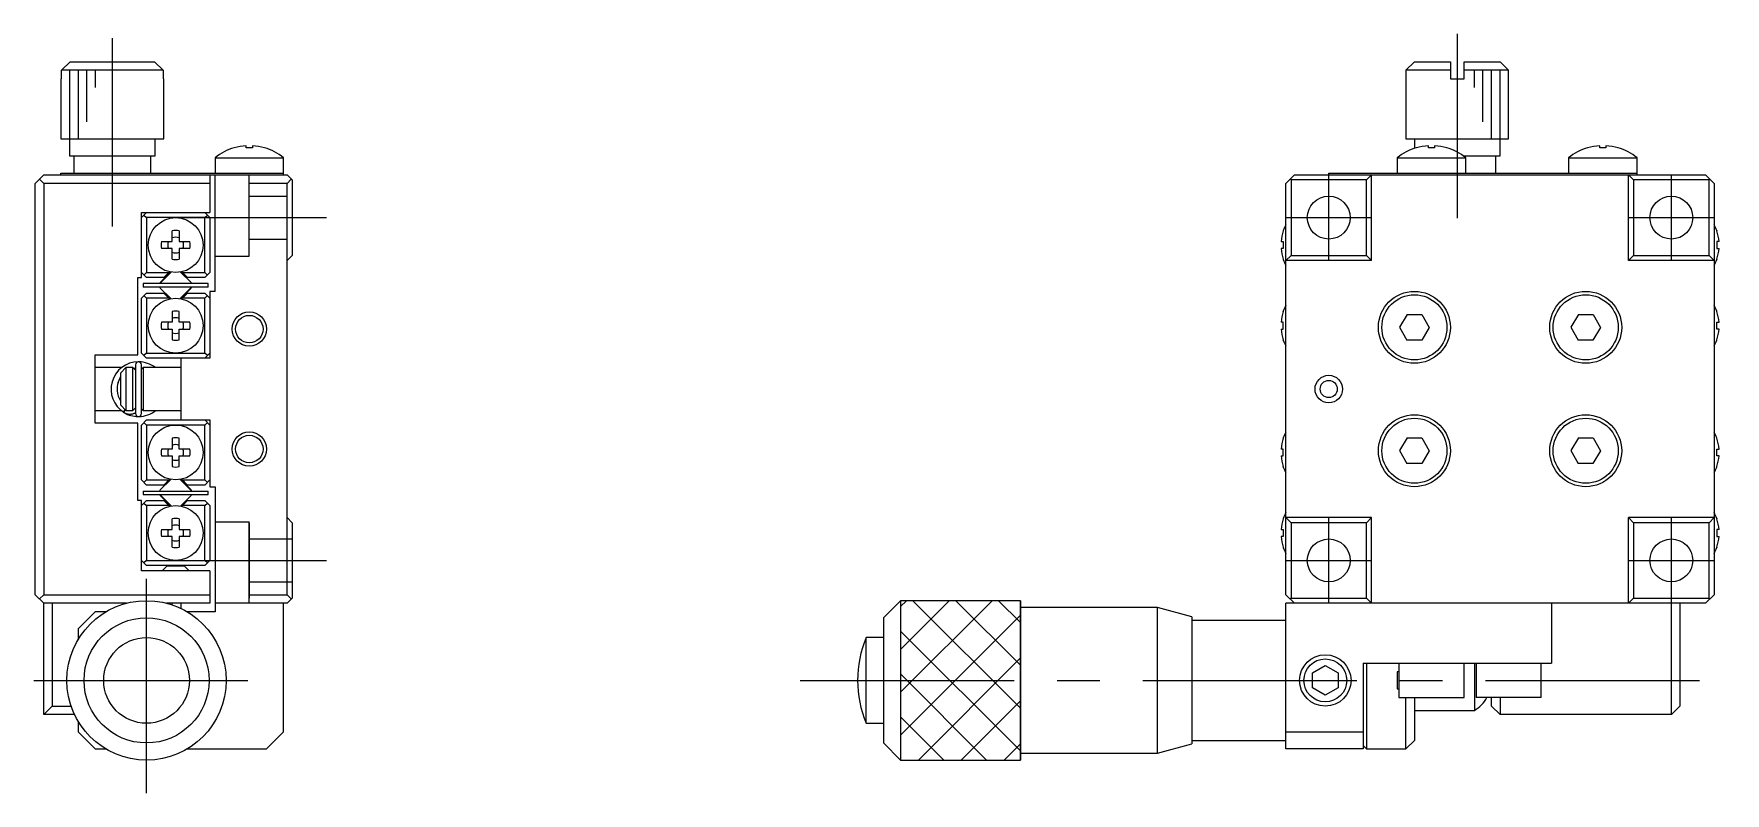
# Model space of a CAD drawing. Extents: x 115 to 377, y 16 to 159.
# Drawn here: x 278.4 to 377.2, y 80 to 124.3 of the extents above; entities that cross this region are included whole.
import ezdxf

# ---------------------------------------------------------------- set-up
doc = ezdxf.new("R2010")
doc.units = 0
doc.header["$LTSCALE"] = 10
doc.linetypes.add('CENTER', pattern=[2, 1.25, -0.25, 0.25, -0.25])
doc.linetypes.add('DASHED', pattern=[3.5, 2, -1.5])
doc.layers.get('0').update_dxf_attribs({"linetype": 'CONTINUOUS'})
doc.layers.add('CENTER', color=1, linetype='CENTER')

msp = doc.modelspace()

# ---------------------------------------------------------------- linework, layer by layer
at = {"color": 7, "linetype": 'CONTINUOUS'}
for p, q in [((280.051138, 122.190748), (280.556559, 122.690748)), ((280.556559, 122.690748), (285.492144, 122.690748)), ((285.492144, 122.690748), (285.997566, 122.190748)), ((359.035464, 122.690748), (358.535464, 122.190748)), ((359.035464, 122.690748), (361.135464, 122.690748)), ((361.135464, 122.690748), (361.135464, 121.690748)), ((361.935464, 122.690748), (364.035464, 122.690748)), ((361.935464, 121.690748), (361.935464, 122.690748)), ((364.535464, 122.190748), (364.035464, 122.690748)), ((280.024352, 121.690748), (280.051138, 121.690748)), ((280.024352, 121.690748), (280.024352, 118.190748)), ((280.051138, 121.690748), (280.051138, 122.190748)), ((285.997566, 122.190748), (280.051138, 122.190748)), ((285.997566, 122.190748), (285.997566, 121.690748)), ((285.997566, 121.690748), (286.024352, 121.690748)), ((286.024352, 118.190748), (286.024352, 121.690748)), ((361.135464, 122.190748), (358.535464, 122.190748)), ((358.535464, 122.190748), (358.535464, 118.190748)), ((361.135464, 121.690748), (361.935464, 121.690748)), ((364.535464, 122.190748), (361.935464, 122.190748)), ((364.535464, 118.190748), (364.535464, 122.190748)), ((280.024352, 118.190748), (286.024352, 118.190748)), ((280.524352, 118.190748), (280.524352, 117.190748)), ((285.524352, 117.190748), (285.524352, 118.190748)), ((290.13799, 117.660269), (290.135736, 117.664892)), ((290.844352, 117.660269), (290.844352, 117.780606)), ((291.204352, 117.660269), (290.844352, 117.660269)), ((291.204352, 117.780606), (291.204352, 117.660269)), ((291.912968, 117.664892), (291.910713, 117.660269)), ((358.535464, 118.190748), (364.535464, 118.190748)), ((359.035464, 118.190748), (359.035464, 117.630484)), ((359.149103, 117.660269), (359.146848, 117.664892)), ((359.855464, 117.660269), (359.855464, 117.780606)), ((360.215464, 117.660269), (359.855464, 117.660269)), ((360.215464, 117.780606), (360.215464, 117.660269)), ((360.92408, 117.664892), (360.921826, 117.660269)), ((364.035464, 117.190748), (364.035464, 118.190748)), ((369.149103, 117.660269), (369.146848, 117.664892)), ((369.855464, 117.660269), (369.855464, 117.780606)), ((370.215464, 117.660269), (369.855464, 117.660269)), ((370.215464, 117.780606), (370.215464, 117.660269)), ((370.92408, 117.664892), (370.921826, 117.660269)), ((280.524352, 117.190748), (285.524352, 117.190748)), ((280.774352, 117.190748), (280.774352, 116.190748)), ((285.274352, 116.190748), (285.274352, 117.190748)), ((289.024352, 117.088747), (293.024352, 117.088747)), ((289.024352, 117.088747), (289.024352, 116.190748)), ((293.024352, 116.090748), (293.024352, 117.088747)), ((358.035464, 117.088747), (358.035464, 116.190748)), ((358.035464, 117.088747), (362.035464, 117.088747)), ((361.90094, 117.190748), (364.035464, 117.190748)), ((362.035464, 116.190748), (362.035464, 117.088747)), ((363.785464, 116.190748), (363.785464, 117.190748)), ((368.035464, 117.088747), (368.035464, 116.190748)), ((368.035464, 117.088747), (372.035464, 117.088747)), ((372.035464, 116.090748), (372.035464, 117.088747)), ((279.024352, 116.090748), (278.524352, 115.590748)), ((278.524352, 91.590748), (278.524352, 115.590748)), ((278.774352, 115.840748), (279.024352, 115.590748)), ((279.024352, 116.090748), (293.224352, 116.090748)), ((279.024352, 115.590748), (279.024352, 91.590748)), ((288.724352, 115.590748), (279.024352, 115.590748)), ((280.024352, 116.090748), (280.024352, 116.190748)), ((280.024352, 116.190748), (293.024352, 116.190748)), ((288.724352, 116.090748), (288.724352, 113.890748)), ((289.024352, 109.290748), (289.024352, 116.090748)), ((291.024352, 111.340748), (291.024352, 116.090748)), ((293.224352, 115.590748), (291.024352, 115.590748)), ((293.224352, 116.090748), (293.524352, 115.790748)), ((293.474352, 115.840748), (293.224352, 115.590748)), ((293.224352, 91.590748), (293.224352, 115.590748)), ((293.524352, 115.790748), (293.524352, 111.390748)), ((352.035464, 116.090748), (351.535464, 115.590748)), ((351.535464, 91.590748), (351.535464, 115.590748)), ((351.835464, 115.790748), (351.785464, 115.840748)), ((351.835464, 115.790748), (351.835464, 111.390748)), ((356.235464, 115.790748), (351.835464, 115.790748)), ((352.035464, 116.090748), (376.035464, 116.090748)), ((354.035464, 116.090748), (354.035464, 116.190748)), ((354.035464, 116.190748), (372.035464, 116.190748)), ((356.235464, 115.790748), (356.535464, 116.090748)), ((356.235464, 111.390748), (356.235464, 115.790748)), ((356.535464, 111.090748), (356.535464, 116.090748)), ((371.535464, 111.090748), (371.535464, 116.090748)), ((371.535464, 116.090748), (371.835464, 115.790748)), ((371.835464, 115.790748), (371.835464, 111.390748)), ((376.235464, 115.790748), (371.835464, 115.790748)), ((376.535464, 115.590748), (376.035464, 116.090748)), ((376.285464, 115.840748), (376.235464, 115.790748)), ((376.235464, 111.390748), (376.235464, 115.790748)), ((376.535464, 115.590748), (376.535464, 91.590748)), ((284.724352, 113.890748), (288.724352, 113.890748)), ((284.724352, 110.090748), (284.724352, 113.890748)), ((284.724352, 113.590748), (285.024352, 113.890748)), ((284.874352, 113.740748), (285.024352, 113.590748)), ((285.024352, 113.590748), (285.024352, 110.390748)), ((288.424352, 113.590748), (285.024352, 113.590748)), ((288.724352, 113.590748), (288.424352, 113.890748)), ((288.424352, 113.590748), (288.574352, 113.740748)), ((288.424352, 110.390748), (288.424352, 113.590748)), ((288.724352, 113.590748), (288.724352, 110.390748)), ((286.524352, 112.190748), (286.524352, 112.816883)), ((286.924352, 112.816883), (286.924352, 112.190748)), ((351.384401, 112.840748), (351.384401, 112.816883)), ((376.686528, 112.840748), (376.686528, 112.816883)), ((285.898216, 112.190748), (286.524352, 112.190748)), ((286.524352, 111.790748), (285.898216, 111.790748)), ((286.524352, 111.164612), (286.524352, 111.790748)), ((286.924352, 112.190748), (287.550487, 112.190748)), ((287.550487, 111.790748), (286.924352, 111.790748)), ((286.924352, 111.790748), (286.924352, 111.164612)), ((351.251516, 112.190748), (351.384401, 112.190748)), ((351.384401, 111.790748), (351.251516, 111.790748)), ((351.384401, 112.190748), (351.384401, 111.790748)), ((376.819413, 112.190748), (376.686528, 112.190748)), ((376.686528, 112.190748), (376.686528, 111.790748)), ((376.686528, 111.790748), (376.819413, 111.790748)), ((289.024352, 111.340748), (291.024352, 111.340748)), ((293.224352, 111.090748), (293.524352, 111.390748)), ((351.384401, 111.164612), (351.384401, 111.140748)), ((351.535464, 111.090748), (351.835464, 111.390748)), ((356.535464, 111.090748), (351.535464, 111.090748)), ((351.835464, 111.390748), (356.235464, 111.390748)), ((356.535464, 111.090748), (356.235464, 111.390748)), ((371.835464, 111.390748), (371.535464, 111.090748)), ((376.535464, 111.090748), (371.535464, 111.090748)), ((371.835464, 111.390748), (376.235464, 111.390748)), ((376.235464, 111.390748), (376.535464, 111.090748)), ((376.686528, 111.164612), (376.686528, 111.140748)), ((284.524352, 110.090748), (284.724352, 110.090748)), ((284.524352, 105.590748), (284.524352, 110.090748)), ((284.724352, 110.390748), (285.024352, 110.090748)), ((284.824352, 109.740748), (284.824352, 109.540748)), ((288.624352, 109.740748), (284.824352, 109.740748)), ((285.024352, 110.390748), (284.874352, 110.240748)), ((285.024352, 110.390748), (286.325303, 110.390748)), ((286.025303, 110.090748), (285.024352, 110.090748)), ((286.43929, 110.416346), (285.822791, 109.799847)), ((285.822791, 109.764491), (286.469478, 110.411178)), ((286.025303, 110.090748), (286.365959, 110.431404)), ((287.625913, 109.799847), (287.009413, 110.416346)), ((287.082745, 110.431403), (287.4234, 110.090748)), ((287.1234, 110.390748), (288.424352, 110.390748)), ((288.424352, 110.090748), (287.4234, 110.090748)), ((288.574352, 110.240748), (288.424352, 110.390748)), ((288.424352, 110.090748), (288.724352, 110.390748)), ((288.624352, 109.540748), (288.624352, 109.740748)), ((284.724352, 108.890748), (285.024352, 109.190748)), ((284.724352, 105.690748), (284.724352, 108.890748)), ((288.624352, 109.540748), (284.824352, 109.540748)), ((284.874352, 109.040748), (285.024352, 108.890748)), ((285.024352, 109.190748), (286.025303, 109.190748)), ((285.024352, 108.890748), (285.024352, 105.690748)), ((286.325303, 108.890748), (285.024352, 108.890748)), ((285.822791, 109.481649), (286.43929, 108.865149)), ((286.365959, 108.850092), (286.025303, 109.190748)), ((287.625913, 109.517004), (286.979226, 108.870317)), ((287.009413, 108.865149), (287.625913, 109.481649)), ((287.4234, 109.190748), (287.082744, 108.850092)), ((288.424352, 108.890748), (287.1234, 108.890748)), ((287.4234, 109.190748), (288.424352, 109.190748)), ((288.724352, 108.890748), (288.424352, 109.190748)), ((288.424352, 108.890748), (288.574352, 109.040748)), ((288.424352, 105.690748), (288.424352, 108.890748)), ((288.724352, 109.290748), (288.724352, 105.390748)), ((289.024352, 109.290748), (288.724352, 109.290748)), ((286.524352, 108.116883), (286.524352, 107.490748)), ((286.924352, 107.490748), (286.924352, 108.116883)), ((351.384401, 108.116883), (351.384401, 108.140748)), ((358.609262, 107.944638), (358.169474, 107.198591)), ((358.609262, 107.944638), (359.475252, 107.936795)), ((359.475252, 107.936795), (359.901454, 107.182904)), ((368.609262, 107.944638), (368.169474, 107.198591)), ((368.609262, 107.944638), (369.475252, 107.936795)), ((369.475252, 107.936795), (369.901454, 107.182904)), ((376.686528, 108.116883), (376.686528, 108.140748)), ((286.524352, 107.490748), (285.898216, 107.490748)), ((285.898216, 107.090748), (286.524352, 107.090748)), ((286.524352, 107.090748), (286.524352, 106.464612)), ((287.550487, 107.490748), (286.924352, 107.490748)), ((286.924352, 107.090748), (287.550487, 107.090748)), ((286.924352, 106.464612), (286.924352, 107.090748)), ((351.384401, 107.490748), (351.251516, 107.490748)), ((351.251516, 107.090748), (351.384401, 107.090748)), ((351.384401, 107.090748), (351.384401, 107.490748)), ((358.169474, 107.198591), (358.595677, 106.4447)), ((359.901454, 107.182904), (359.461667, 106.436857)), ((368.169474, 107.198591), (368.595677, 106.4447)), ((369.901454, 107.182904), (369.461667, 106.436857)), ((376.686528, 107.490748), (376.819413, 107.490748)), ((376.686528, 107.090748), (376.686528, 107.490748)), ((376.819413, 107.090748), (376.686528, 107.090748)), ((285.024352, 105.390748), (284.724352, 105.690748)), ((285.024352, 105.690748), (284.874352, 105.540748)), ((285.024352, 105.690748), (288.424352, 105.690748)), ((288.574352, 105.540748), (288.424352, 105.690748)), ((288.424352, 105.390748), (288.724352, 105.690748)), ((351.384401, 106.440748), (351.384401, 106.464612)), ((359.461667, 106.436857), (358.595677, 106.4447)), ((369.461667, 106.436857), (368.595677, 106.4447)), ((376.686528, 106.440748), (376.686528, 106.464612)), ((282.024352, 105.590748), (284.524352, 105.590748)), ((282.024352, 101.590748), (282.024352, 105.590748)), ((283.566603, 104.840748), (282.024352, 104.840748)), ((283.824352, 104.840748), (283.524352, 104.540748)), ((283.730478, 104.953442), (283.694171, 104.931945)), ((283.694877, 104.932183), (283.694542, 104.932127)), ((283.824352, 104.840748), (283.824352, 102.340748)), ((284.224352, 104.840748), (283.824352, 104.840748)), ((284.224352, 102.340748), (284.224352, 104.840748)), ((284.377352, 104.687747), (284.224352, 104.840748)), ((284.266432, 104.798701), (284.377872, 104.819619)), ((284.377352, 105.006562), (284.377352, 102.156562)), ((284.727352, 102.156562), (284.727352, 105.006562)), ((284.824352, 104.840748), (284.727352, 104.743748)), ((284.727394, 104.819721), (284.792117, 104.808749)), ((284.824352, 104.840748), (284.824352, 102.340748)), ((287.024352, 104.840748), (284.824352, 104.840748)), ((288.724352, 105.390748), (285.024352, 105.390748)), ((287.024352, 105.390748), (287.024352, 101.790748)), ((283.366872, 103.978743), (283.419635, 104.111039)), ((283.419635, 104.111039), (283.467204, 104.202993)), ((283.467204, 104.202993), (283.524332, 104.293597)), ((283.524352, 102.640748), (283.524352, 104.540748)), ((282.024352, 102.340748), (283.543929, 102.340748)), ((283.524352, 102.640748), (283.824352, 102.340748)), ((283.686134, 102.236843), (283.728653, 102.210604)), ((283.686175, 102.236798), (283.769881, 102.395218)), ((283.693678, 102.234766), (283.693554, 102.232731)), ((283.693554, 102.232731), (283.693648, 102.232107)), ((283.693648, 102.232107), (283.694261, 102.231125)), ((283.694293, 102.23755), (283.693678, 102.234766)), ((283.694261, 102.231125), (283.721427, 102.214756)), ((283.695395, 102.241069), (283.694293, 102.23755)), ((283.69698, 102.245304), (283.695395, 102.241069)), ((283.699103, 102.250383), (283.69698, 102.245304)), ((283.701715, 102.256167), (283.699103, 102.250383)), ((283.704802, 102.262625), (283.701715, 102.256167)), ((283.708347, 102.269723), (283.704802, 102.262625)), ((283.71233, 102.27742), (283.708347, 102.269723)), ((283.716729, 102.285675), (283.71233, 102.27742)), ((283.721521, 102.294442), (283.716729, 102.285675)), ((283.721427, 102.214756), (283.750903, 102.198891)), ((283.726679, 102.303673), (283.721521, 102.294442)), ((283.732174, 102.313318), (283.726679, 102.303673)), ((283.737977, 102.323322), (283.732174, 102.313318)), ((283.744055, 102.333632), (283.737977, 102.323322)), ((283.750375, 102.34419), (283.744055, 102.333632)), ((283.756903, 102.354939), (283.750375, 102.34419)), ((283.750903, 102.198891), (283.781127, 102.184515)), ((283.763602, 102.365819), (283.756903, 102.354939)), ((283.770435, 102.376771), (283.763602, 102.365819)), ((283.777366, 102.387734), (283.770435, 102.376771)), ((283.781127, 102.184515), (283.812025, 102.171665)), ((283.812025, 102.171665), (283.84352, 102.160371)), ((283.824352, 102.340748), (284.224352, 102.340748)), ((283.84352, 102.160371), (283.875535, 102.150662)), ((283.875535, 102.150662), (283.907989, 102.142562)), ((283.907989, 102.142562), (283.940804, 102.136088)), ((283.940804, 102.136088), (283.973898, 102.131259)), ((283.973898, 102.131259), (284.00719, 102.128085)), ((284.00719, 102.128085), (284.040598, 102.126574)), ((284.040598, 102.126574), (284.07404, 102.126729)), ((284.07404, 102.126729), (284.107433, 102.128551)), ((284.107433, 102.128551), (284.140695, 102.132034)), ((284.140695, 102.132034), (284.173744, 102.137171)), ((284.173744, 102.137171), (284.206499, 102.143948)), ((284.206499, 102.143948), (284.23888, 102.152349)), ((284.224352, 102.340748), (284.377352, 102.493748)), ((284.23888, 102.152349), (284.270806, 102.162354)), ((284.270806, 102.162354), (284.302198, 102.173937)), ((284.302198, 102.173937), (284.33298, 102.187072)), ((284.33298, 102.187072), (284.363075, 102.201725)), ((284.363075, 102.201725), (284.377452, 102.209395)), ((285.024352, 101.790748), (284.724352, 101.490748)), ((284.727352, 102.437747), (284.824352, 102.340748)), ((284.807319, 102.357563), (284.727379, 102.343601)), ((284.824352, 102.340748), (287.024352, 102.340748)), ((285.024352, 101.790748), (288.724352, 101.790748)), ((288.724352, 101.490748), (288.424352, 101.790748)), ((288.724352, 101.790748), (288.724352, 97.890748)), ((284.524352, 101.590748), (282.024352, 101.590748)), ((284.524352, 97.090748), (284.524352, 101.590748)), ((284.724352, 98.290748), (284.724352, 101.490748)), ((284.874352, 101.640748), (285.024352, 101.490748)), ((285.024352, 101.490748), (285.024352, 98.290748)), ((288.424352, 101.490748), (285.024352, 101.490748)), ((286.524352, 100.716883), (286.524352, 100.090748)), ((286.924352, 100.090748), (286.924352, 100.716883)), ((288.424352, 101.490748), (288.574352, 101.640748)), ((288.424352, 98.290748), (288.424352, 101.490748)), ((351.384401, 100.716883), (351.384401, 100.740748)), ((358.609262, 100.744638), (358.169474, 99.998591)), ((358.609262, 100.744638), (359.475252, 100.736795)), ((359.475252, 100.736795), (359.901454, 99.982904)), ((368.609262, 100.744638), (368.169474, 99.998591)), ((368.609262, 100.744638), (369.475252, 100.736795)), ((369.475252, 100.736795), (369.901454, 99.982904)), ((376.686528, 100.716883), (376.686528, 100.740748)), ((286.524352, 100.090748), (285.898216, 100.090748)), ((287.550487, 100.090748), (286.924352, 100.090748)), ((351.384401, 100.090748), (351.251516, 100.090748)), ((351.384401, 99.690748), (351.384401, 100.090748)), ((358.169474, 99.998591), (358.595677, 99.2447)), ((359.901454, 99.982904), (359.461667, 99.236857)), ((368.169474, 99.998591), (368.595677, 99.2447)), ((369.901454, 99.982904), (369.461667, 99.236857)), ((376.686528, 100.090748), (376.819413, 100.090748)), ((376.686528, 99.690748), (376.686528, 100.090748)), ((285.898216, 99.690748), (286.524352, 99.690748)), ((286.524352, 99.690748), (286.524352, 99.064612)), ((286.924352, 99.064612), (286.924352, 99.690748)), ((286.924352, 99.690748), (287.550487, 99.690748)), ((351.251516, 99.690748), (351.384401, 99.690748)), ((351.384401, 99.040748), (351.384401, 99.064612)), ((359.461667, 99.236857), (358.595677, 99.2447)), ((369.461667, 99.236857), (368.595677, 99.2447)), ((376.819413, 99.690748), (376.686528, 99.690748)), ((376.686528, 99.040748), (376.686528, 99.064612)), ((284.724352, 98.290748), (285.024352, 97.990748)), ((285.024352, 98.290748), (284.874352, 98.140748)), ((285.024352, 98.290748), (286.325303, 98.290748)), ((286.025303, 97.990748), (285.024352, 97.990748)), ((286.43929, 98.316346), (285.822791, 97.699847)), ((286.025303, 97.990748), (286.365959, 98.331403)), ((286.979226, 98.311178), (287.625913, 97.664491)), ((287.625913, 97.699847), (287.009413, 98.316346)), ((287.082745, 98.331403), (287.4234, 97.990748)), ((287.1234, 98.290748), (288.424352, 98.290748)), ((288.424352, 97.990748), (287.4234, 97.990748)), ((288.574352, 98.140748), (288.424352, 98.290748)), ((288.724352, 98.290748), (288.424352, 97.990748)), ((288.724352, 97.890748), (289.024352, 97.890748)), ((289.024352, 97.890748), (289.024352, 90.590748)), ((284.724352, 97.090748), (284.524352, 97.090748)), ((284.724352, 92.990748), (284.724352, 97.090748)), ((284.724352, 96.790748), (285.024352, 97.090748)), ((284.824352, 97.640748), (288.624352, 97.640748)), ((284.824352, 97.640748), (284.824352, 97.440748)), ((284.824352, 97.440748), (288.624352, 97.440748)), ((284.874352, 96.940748), (285.024352, 96.790748)), ((285.024352, 97.090748), (286.025303, 97.090748)), ((285.024352, 96.790748), (285.024352, 93.590748)), ((286.325303, 96.790748), (285.024352, 96.790748)), ((286.469478, 96.770317), (285.822791, 97.417004)), ((285.822791, 97.381649), (286.43929, 96.765149)), ((286.365959, 96.750092), (286.025303, 97.090748)), ((287.009413, 96.765149), (287.625913, 97.381649)), ((287.4234, 97.090748), (287.082744, 96.750092)), ((288.424352, 96.790748), (287.1234, 96.790748)), ((287.4234, 97.090748), (288.424352, 97.090748)), ((288.424352, 97.090748), (288.724352, 96.790748)), ((288.424352, 96.790748), (288.574352, 96.940748)), ((288.424352, 93.590748), (288.424352, 96.790748)), ((288.624352, 97.440748), (288.624352, 97.640748)), ((288.724352, 96.790748), (288.724352, 93.590748)), ((286.524352, 95.390748), (286.524352, 96.016883)), ((286.924352, 96.016883), (286.924352, 95.390748)), ((289.024352, 95.840748), (291.024352, 95.840748)), ((291.024352, 91.090748), (291.024352, 95.840748)), ((293.524352, 95.790748), (293.224352, 96.090748)), ((293.524352, 95.790748), (293.524352, 91.390748)), ((351.384401, 96.040748), (351.384401, 96.016883)), ((351.835464, 95.790748), (351.535464, 96.090748)), ((356.535464, 96.090748), (351.535464, 96.090748)), ((351.835464, 95.790748), (351.835464, 91.390748)), ((356.235464, 95.790748), (351.835464, 95.790748)), ((356.235464, 95.790748), (356.535464, 96.090748)), ((356.235464, 91.390748), (356.235464, 95.790748)), ((356.535464, 91.090748), (356.535464, 96.090748)), ((371.535464, 91.090748), (371.535464, 96.090748)), ((371.535464, 96.090748), (371.835464, 95.790748)), ((376.535464, 96.090748), (371.535464, 96.090748)), ((371.835464, 95.790748), (371.835464, 91.390748)), ((376.235464, 95.790748), (371.835464, 95.790748)), ((376.535464, 96.090748), (376.235464, 95.790748)), ((376.235464, 91.390748), (376.235464, 95.790748)), ((376.686528, 96.040748), (376.686528, 96.016883)), ((285.898216, 95.390748), (286.524352, 95.390748)), ((286.524352, 94.990748), (285.898216, 94.990748)), ((286.524352, 94.364612), (286.524352, 94.990748)), ((286.924352, 95.390748), (287.550487, 95.390748)), ((286.924352, 94.990748), (286.924352, 94.364612)), ((287.550487, 94.990748), (286.924352, 94.990748)), ((351.251516, 95.390748), (351.384401, 95.390748)), ((351.384401, 94.990748), (351.251516, 94.990748)), ((351.384401, 95.390748), (351.384401, 94.990748)), ((376.819413, 95.390748), (376.686528, 95.390748)), ((376.686528, 95.390748), (376.686528, 94.990748)), ((376.686528, 94.990748), (376.819413, 94.990748)), ((351.384401, 94.364612), (351.384401, 94.340748)), ((376.686528, 94.364612), (376.686528, 94.340748)), ((284.724352, 93.590748), (285.024352, 93.290748)), ((288.724352, 92.990748), (284.724352, 92.990748)), ((285.024352, 93.590748), (284.874352, 93.440748)), ((285.024352, 93.590748), (288.424352, 93.590748)), ((288.424352, 93.290748), (285.024352, 93.290748)), ((286.224352, 93.275448), (285.939651, 92.990748)), ((286.224352, 93.275448), (287.224352, 93.275448)), ((287.509053, 92.990748), (287.224352, 93.275448)), ((288.574352, 93.440748), (288.424352, 93.590748)), ((288.424352, 93.290748), (288.724352, 93.590748)), ((288.724352, 92.990748), (288.724352, 91.090748)), ((278.524352, 91.590748), (279.024352, 91.090748)), ((279.024352, 91.590748), (278.774352, 91.340748)), ((279.024352, 91.590748), (288.724352, 91.590748)), ((279.024352, 84.590748), (279.024352, 91.090748)), ((283.852814, 91.090748), (279.024352, 91.090748)), ((279.524352, 91.090748), (279.524352, 85.090748)), ((288.724352, 91.090748), (286.195889, 91.090748)), ((286.524352, 90.992168), (286.524352, 91.090748)), ((287.024352, 91.090748), (287.024352, 90.788664)), ((293.224352, 91.090748), (289.024352, 91.090748)), ((291.024352, 91.590748), (293.224352, 91.590748)), ((293.024352, 83.590748), (293.024352, 91.090748)), ((293.224352, 91.590748), (293.474352, 91.340748)), ((293.524352, 91.390748), (293.224352, 91.090748)), ((329.035464, 91.240748), (328.035464, 90.240748)), ((329.035464, 91.240748), (329.035464, 81.940748)), ((336.035464, 91.240748), (329.035464, 91.240748)), ((336.035464, 91.240748), (336.035464, 81.940748)), ((344.035464, 90.840748), (336.035464, 90.840748)), ((344.035464, 82.340748), (344.035464, 90.840748)), ((346.035464, 90.290748), (344.035464, 90.840748)), ((351.535464, 91.590748), (352.035464, 91.090748)), ((376.035464, 91.090748), (351.535464, 91.090748)), ((351.535464, 82.590748), (351.535464, 91.090748)), ((351.835464, 91.390748), (351.785464, 91.340748)), ((351.835464, 91.390748), (356.235464, 91.390748)), ((356.535464, 91.090748), (356.235464, 91.390748)), ((367.035464, 91.090748), (367.035464, 87.590748)), ((371.835464, 91.390748), (371.535464, 91.090748)), ((371.835464, 91.390748), (376.235464, 91.390748)), ((374.035464, 84.590748), (374.035464, 91.090748)), ((374.535464, 91.090748), (374.535464, 85.090748)), ((376.035464, 91.090748), (376.535464, 91.590748)), ((376.285464, 91.340748), (376.235464, 91.390748)), ((282.024352, 90.590748), (281.024352, 89.590748)), ((282.653171, 90.590748), (282.024352, 90.590748)), ((289.024352, 90.590748), (287.395533, 90.590748)), ((328.035464, 90.240748), (328.035464, 82.940748)), ((346.035464, 90.290748), (346.035464, 82.890748)), ((351.535464, 90.090748), (346.035464, 90.090748)), ((281.024352, 89.590748), (281.024352, 88.961929)), ((327.035464, 84.090748), (327.035464, 89.090748)), ((328.035464, 89.090748), (327.035464, 89.090748)), ((353.085464, 87.02376), (353.835464, 87.456773)), ((353.085464, 86.157735), (353.085464, 87.02376)), ((353.835464, 87.456773), (354.585464, 87.02376)), ((354.585464, 87.02376), (354.585464, 86.157735)), ((356.035464, 87.590748), (367.035464, 87.590748)), ((356.035464, 87.590748), (356.035464, 82.590748)), ((356.235464, 87.590748), (356.235464, 82.590748)), ((358.035464, 87.090748), (358.035464, 86.090748)), ((358.135464, 87.090748), (358.035464, 87.090748)), ((358.135464, 87.590748), (358.135464, 85.590748)), ((361.935464, 85.590748), (361.935464, 87.590748)), ((362.535464, 87.590748), (362.535464, 84.840748)), ((362.635464, 87.590748), (362.635464, 85.590748)), ((366.435464, 85.590748), (366.435464, 87.590748)), ((353.835464, 85.724722), (353.085464, 86.157735)), ((354.585464, 86.157735), (353.835464, 85.724722)), ((358.035464, 86.090748), (358.135464, 86.090748)), ((279.024352, 84.590748), (279.524352, 85.090748)), ((279.524352, 85.090748), (280.622932, 85.090748)), ((358.135464, 85.590748), (361.935464, 85.590748)), ((358.535464, 82.590748), (358.535464, 85.590503)), ((359.035464, 85.590534), (359.035464, 83.090748)), ((366.435464, 85.590748), (362.635464, 85.590748)), ((363.535464, 85.090748), (363.535464, 85.590748)), ((363.535464, 85.090748), (364.035464, 84.590748)), ((364.035464, 85.590748), (364.035464, 84.590748)), ((374.035464, 84.590748), (374.535464, 85.090748)), ((280.826436, 84.590748), (279.024352, 84.590748)), ((281.024352, 84.219566), (281.024352, 83.590748)), ((327.035464, 84.090748), (328.035464, 84.090748)), ((359.035464, 84.840748), (362.535464, 84.840748)), ((374.035464, 84.590748), (364.035464, 84.590748)), ((281.024352, 83.590748), (282.024352, 82.590748)), ((292.024352, 82.590748), (293.024352, 83.590748)), ((328.035464, 82.940748), (329.035464, 81.940748)), ((346.035464, 83.090748), (351.535464, 83.090748)), ((351.535464, 83.590748), (356.035464, 83.590748)), ((358.535464, 82.590748), (359.035464, 83.090748)), ((282.024352, 82.590748), (282.653171, 82.590748)), ((287.395533, 82.590748), (292.024352, 82.590748)), ((336.035464, 82.340748), (344.035464, 82.340748)), ((344.035464, 82.340748), (346.035464, 82.890748)), ((356.035464, 82.590748), (351.535464, 82.590748)), ((356.035464, 82.790748), (356.235464, 82.590748)), ((356.235464, 82.590748), (358.535464, 82.590748)), ((329.035464, 81.940748), (336.035464, 81.940748))]:
    msp.add_line(p, q, dxfattribs=at)
at = {"color": 3, "linetype": 'CONTINUOUS'}
for p, q in [((280.524352, 122.190748), (280.524352, 118.190748)), ((281.024352, 122.190748), (281.024352, 118.190748)), ((281.524352, 122.190748), (281.524352, 119.190748)), ((282.024352, 122.190748), (282.024352, 121.190748)), ((362.535464, 121.190748), (362.535464, 122.190748)), ((363.035464, 119.190748), (363.035464, 122.190748)), ((363.535464, 118.190748), (363.535464, 122.190748)), ((364.035464, 118.190748), (364.035464, 122.190748)), ((329.035464, 90.897155), (329.379057, 91.240748)), ((329.035464, 88.397155), (331.879057, 91.240748)), ((329.035464, 85.897155), (334.379057, 91.240748)), ((329.766066, 91.240748), (336.035464, 84.971349)), ((332.266066, 91.240748), (336.035464, 87.471349)), ((334.766066, 91.240748), (336.035464, 89.971349)), ((329.035464, 83.397155), (336.035464, 90.397155)), ((329.035464, 89.471349), (336.035464, 82.471349)), ((330.079057, 81.940748), (336.035464, 87.897155)), ((329.035464, 86.971349), (334.066066, 81.940748)), ((332.579057, 81.940748), (336.035464, 85.397155)), ((329.035464, 84.471349), (331.566066, 81.940748)), ((329.035464, 81.971349), (329.066066, 81.940748)), ((335.079057, 81.940748), (336.035464, 82.897155))]:
    msp.add_line(p, q, dxfattribs=at)
at = {"color": 3, "linetype": 'DASHED'}
for p, q in [((291.024352, 114.840748), (293.224352, 114.840748)), ((291.024352, 112.340748), (293.224352, 112.340748)), ((291.024352, 95.790748), (291.024352, 91.390748)), ((291.024352, 94.840748), (293.524352, 94.840748)), ((291.024352, 92.340748), (293.524352, 92.340748)), ((336.035464, 91.240748), (329.035464, 91.240748)), ((329.035464, 91.240748), (329.035464, 81.940748)), ((336.035464, 81.940748), (336.035464, 91.240748)), ((329.035464, 81.940748), (336.035464, 81.940748))]:
    msp.add_line(p, q, dxfattribs=at)
at = {"color": 7, "linetype": 'CONTINUOUS'}
for centre, radius in [((354.035464, 113.590748), 1.25), ((374.035464, 113.590748), 1.25), ((286.724352, 111.990748), 1.6), ((286.724352, 107.290748), 1.6), ((359.035464, 107.190748), 2.1), ((359.035464, 107.190748), 1.9), ((369.035464, 107.190748), 2.1), ((369.035464, 107.190748), 1.9), ((291.024352, 107.090748), 0.8), ((354.035464, 103.590748), 0.8), ((354.035464, 103.590748), 0.5), ((359.035464, 99.990748), 2.1), ((359.035464, 99.990748), 1.9), ((369.035464, 99.990748), 2.1), ((369.035464, 99.990748), 1.9), ((286.724352, 99.890748), 1.6), ((291.024352, 100.090748), 0.8), ((286.724352, 95.190748), 1.6), ((354.035464, 93.590748), 1.25), ((374.035464, 93.590748), 1.25), ((285.024352, 86.590748), 4.65), ((285.024352, 86.590748), 3.65), ((285.024352, 86.590748), 2.5), ((353.835464, 86.590748), 1.25)]:
    msp.add_circle(centre, radius, dxfattribs=at)
at = {"color": 3, "linetype": 'CONTINUOUS'}
for centre, radius in [((291.024352, 107.090748), 1), ((291.024352, 100.090748), 1), ((353.835464, 86.590748), 1.5)]:
    msp.add_circle(centre, radius, dxfattribs=at)
at = {"color": 7, "linetype": 'CONTINUOUS'}
for centre, radius, start, end in [((291.024352, 114.590748), 3.2, 106.122533, 128.682187), ((291.024352, 114.590748), 3.194933, 93.229709, 106.106712), ((291.024352, 114.590748), 3.194933, 73.893288, 86.770291), ((291.024352, 114.590748), 3.2, 51.317813, 73.877467), ((360.035464, 114.590748), 3.2, 106.122533, 128.682187), ((360.035464, 114.590748), 3.194933, 93.229709, 106.106712), ((360.035464, 114.590748), 3.194933, 73.893288, 86.770291), ((360.035464, 114.590748), 3.2, 51.317813, 73.877467), ((370.035464, 114.590748), 3.2, 106.122533, 128.682187), ((370.035464, 114.590748), 3.194933, 93.229709, 106.106712), ((370.035464, 114.590748), 3.194933, 73.893288, 86.770291), ((370.035464, 114.590748), 3.2, 51.317813, 73.877467), ((286.724352, 111.990748), 0.85, 76.391039, 103.608961), ((353.735464, 111.990748), 2.491987, 160.639136, 175.396648), ((353.735464, 111.990748), 2.5, 151.642363, 160.123126), ((374.335464, 111.990748), 2.5, 19.876874, 28.357637), ((374.335464, 111.990748), 2.491987, 4.603352, 19.360864), ((286.724352, 111.990748), 0.85, 166.391039, 193.608961), ((286.724352, 111.990748), 0.459295, 154.186081, 205.813919), ((286.724352, 111.990748), 0.459295, 64.186081, 115.813919), ((286.724352, 111.990748), 0.459295, 244.186081, 295.813919), ((286.724352, 111.990748), 0.459295, 334.186081, 25.813919), ((286.724352, 111.990748), 0.85, 346.391039, 13.608961), ((353.735464, 111.990748), 2.491987, 184.603352, 199.360864), ((374.335464, 111.990748), 2.491987, 340.639136, 355.396648), ((286.724352, 111.990748), 0.85, 256.391039, 283.608961), ((353.735464, 111.990748), 2.5, 199.876874, 208.357637), ((374.335464, 111.990748), 2.5, 331.642363, 340.123126), ((285.964212, 109.658425), 0.2, 135, 155.693883), ((285.964212, 109.62307), 0.2, 135, 143.957276), ((287.484492, 109.658425), 0.2, 24.306117, 45), ((285.964212, 109.62307), 0.2, 204.306117, 225), ((287.484492, 109.62307), 0.2, 315, 335.693883), ((287.484492, 109.658425), 0.2, 315, 323.957276), ((286.724352, 107.290748), 0.85, 76.391039, 103.608961), ((286.724352, 107.290748), 0.459295, 64.186081, 115.813919), ((353.735464, 107.290748), 2.491987, 160.639136, 175.396648), ((353.735464, 107.290748), 2.5, 151.642363, 160.123126), ((374.335464, 107.290748), 2.5, 19.876874, 28.357637), ((374.335464, 107.290748), 2.491987, 4.603352, 19.360864), ((286.724352, 107.290748), 0.85, 166.391039, 193.608961), ((286.724352, 107.290748), 0.459295, 154.186081, 205.813919), ((286.724352, 107.290748), 0.459295, 244.186081, 295.813919), ((286.724352, 107.290748), 0.459295, 334.186081, 25.813919), ((286.724352, 107.290748), 0.85, 346.391039, 13.608961), ((353.735464, 107.290748), 2.491987, 184.603352, 199.360864), ((374.335464, 107.290748), 2.491987, 340.639136, 355.396648), ((286.724352, 107.290748), 0.85, 256.391039, 283.608961), ((353.735464, 107.290748), 2.5, 199.876874, 208.357637), ((374.335464, 107.290748), 2.5, 331.642363, 340.123126), ((284.552714, 103.581407), 1.599541, 90.673794, 237.556406), ((284.552352, 105.006562), 0.175, 0, 180), ((284.550513, 103.57648), 1.604524, 52.005858, 89.271239), ((284.547726, 103.58166), 1.245829, 161.41387545, 183.38956694), ((284.552519, 103.581853), 1.250625, 183.38540952, 214.67764765), ((284.553805, 103.586696), 1.604526, 239.051662, 269.270999), ((284.552352, 102.156562), 0.175, 180, 0), ((284.552961, 103.578954), 1.596713, 270.674653, 309.136273), ((286.724352, 99.890748), 0.85, 76.391039, 103.608961), ((353.735464, 99.890748), 2.491987, 160.639136, 175.396648), ((353.735464, 99.890748), 2.5, 151.642363, 160.123126), ((374.335464, 99.890748), 2.5, 19.876874, 28.357637), ((374.335464, 99.890748), 2.491987, 4.603352, 19.360864), ((286.724352, 99.890748), 0.85, 166.391039, 193.608961), ((286.724352, 99.890748), 0.459295, 154.186081, 205.813919), ((286.724352, 99.890748), 0.459295, 64.186081, 115.813919), ((286.724352, 99.890748), 0.459295, 334.186081, 25.813919), ((286.724352, 99.890748), 0.85, 346.391039, 13.608961), ((286.724352, 99.890748), 0.459295, 244.186081, 295.813919), ((286.724352, 99.890748), 0.85, 256.391039, 283.608961), ((353.735464, 99.890748), 2.491987, 184.603352, 199.360864), ((353.735464, 99.890748), 2.5, 199.876874, 208.357637), ((374.335464, 99.890748), 2.5, 331.642363, 340.123126), ((374.335464, 99.890748), 2.491987, 340.639136, 355.396648), ((285.964212, 97.558425), 0.2, 135, 155.693883), ((285.964212, 97.52307), 0.2, 204.306117, 225), ((285.964212, 97.558425), 0.2, 216.042724, 225), ((287.484492, 97.558425), 0.2, 24.306117, 45), ((287.484492, 97.52307), 0.2, 36.042724, 45), ((287.484492, 97.52307), 0.2, 315, 335.693883), ((286.724352, 95.190748), 0.85, 76.391039, 103.608961), ((353.735464, 95.190748), 2.491987, 160.639136, 175.396648), ((353.735464, 95.190748), 2.5, 151.642363, 160.123126), ((374.335464, 95.190748), 2.5, 19.876874, 28.357637), ((374.335464, 95.190748), 2.491987, 4.603352, 19.360864), ((286.724352, 95.190748), 0.85, 166.391039, 193.608961), ((286.724352, 95.190748), 0.459295, 154.186081, 205.813919), ((286.724352, 95.190748), 0.459295, 64.186081, 115.813919), ((286.724352, 95.190748), 0.459295, 334.186081, 25.813919), ((286.724352, 95.190748), 0.85, 346.391039, 13.608961), ((353.735464, 95.190748), 2.491987, 184.603352, 199.360864), ((374.335464, 95.190748), 2.491987, 340.639136, 355.396648), ((286.724352, 95.190748), 0.459295, 244.186081, 295.813919), ((286.724352, 95.190748), 0.85, 256.391039, 283.608961), ((353.735464, 95.190748), 2.5, 199.876874, 208.357637), ((374.335464, 95.190748), 2.5, 331.642363, 340.123126), ((333.035464, 86.590748), 6.5, 157.380135, 202.619865), ((361.504214, 86.590748), 2.03125, 300.510237, 330.507611)]:
    msp.add_arc(centre, radius, start, end, dxfattribs=at)
at = {"layer": 'CENTER', "color": 1, "linetype": 'CENTER'}
for p, q in [((283.024352, 124.065748), (283.024352, 113.065748)), ((361.535464, 124.315748), (361.535464, 113.565748)), ((354.035464, 111.090748), (354.035464, 116.090748)), ((374.035464, 111.090748), (374.035464, 116.090748)), ((287.024352, 113.590748), (295.524352, 113.590748)), ((351.535464, 113.590748), (356.535464, 113.590748)), ((371.535464, 113.590748), (376.535464, 113.590748)), ((354.035464, 91.090748), (354.035464, 96.090748)), ((374.035464, 91.090748), (374.035464, 96.090748)), ((285.024352, 80.010748), (285.024352, 93.170748)), ((287.024352, 93.590748), (295.524352, 93.590748)), ((351.535464, 93.590748), (356.535464, 93.590748)), ((371.535464, 93.590748), (376.535464, 93.590748)), ((278.444352, 86.590748), (291.604352, 86.590748)), ((323.177439, 86.590748), (377.177439, 86.590748))]:
    msp.add_line(p, q, dxfattribs=at)

doc.saveas('drawing.dxf')
